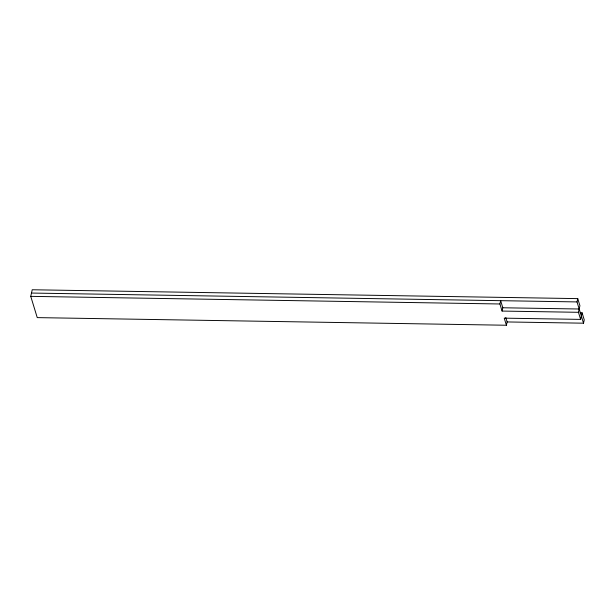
<?xml version="1.0" encoding="UTF-8"?>
<svg xmlns="http://www.w3.org/2000/svg" width="615" height="615" viewBox="0 0 615 615"><rect width="100%" height="100%" fill="white"/><g stroke="black" fill="none" stroke-linecap="round" stroke-linejoin="round"><path stroke-width="0.92" d="M30.75 296.353L32.226 289.757L577.754 298.621L579.922 305.709L578.446 312.305L580.614 319.393L504.238 318.155L506.399 325.243L37.246 317.617L30.75 296.353L499.91 303.979L502.071 311.067L578.446 312.305M499.91 303.979L500.648 300.681L502.809 307.769L502.071 311.067M506.399 325.243L507.137 321.945L505.784 317.517M507.137 321.945L583.512 323.19L577.016 301.919L577.754 298.621M580.614 319.393L582.082 312.804L580.176 312.774M583.512 323.19L584.25 319.892L582.082 312.804M31.488 293.055L577.016 301.919M502.809 307.769L579.184 309.007"/></g></svg>
